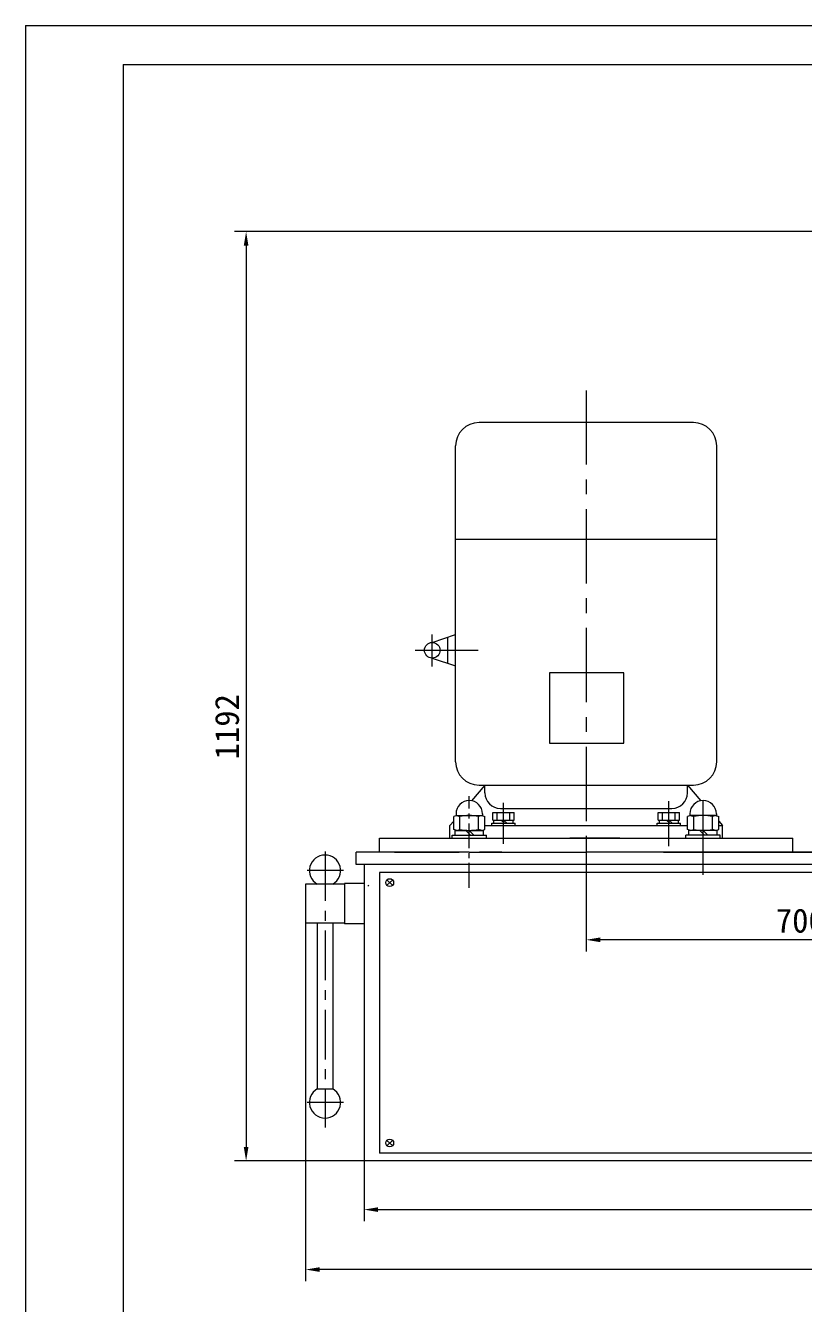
# Model space of a CAD drawing. Extents: x -3439 to 766, y -1856 to 1114.
# Drawn here: x -3439 to -2440, y -526 to 1114 of the extents above; entities that cross this region are included whole.
import ezdxf

# ---------------------------------------------------------------- set-up
doc = ezdxf.new("R2010")
doc.units = 0
doc.linetypes.add('CENTER', pattern=[50.8, 31.75, -6.35, 6.35, -6.35])
doc.layers.get('0').update_dxf_attribs({"linetype": 'CONTINUOUS'})
doc.layers.get('DEFPOINTS').update_dxf_attribs({"linetype": 'CONTINUOUS'})
doc.layers.add('PART', color=3, linetype='CONTINUOUS')
doc.layers.add('SMPEN_THICK', color=7, linetype='CONTINUOUS')
doc.styles.get("Standard").update_dxf_attribs({"font": '', "height": 30.8})
doc.styles.get('Standard').set_extended_font_data('SimSun')
doc.dimstyles.get("Standard").update_dxf_attribs({"dimscale": 5, "dimtxt": 4.5, "dimasz": 5.5, "dimexe": 4.25, "dimexo": 0.625, "dimgap": 2.2, "dimtad": 1, "dimdec": 4, "dimlfac": -1, "dimdsep": 46, "dimlunit": 6, "dimtxsty": 'Standard', "dimcen": 2.5, "dimclrd": 2, "dimclre": 2, "dimclrt": 2, "dimadec": 0, "dimazin": 0, "dimtfac": 1, "dimtdec": 4, "dimtmove": 0, "dimatfit": 3, "dimfxl": 1, "dimtolj": 1, "dimtzin": 0, "dimarcsym": 0})

# ---------------------------------------------------------------- blocks, each defined once
blk = doc.blocks.new('*D3')
at = {"color": 2, "lineweight": -2, "transparency": 16777216}
for p, q in [((-3005.1, -341.8), (-3005.1, -419.2)), ((-1825.1, -341.8), (-1825.1, -419.2)), ((-2987.1, -404.2), (-1843.1, -404.2))]:
    blk.add_line(p, q, dxfattribs=at)
at = {"color": 2, "transparency": 16777216}
for points in [[(-2987.1, -401.2), (-2987.1, -407.2), (-3005.1, -404.2)], [(-1843.1, -401.2), (-1843.1, -407.2), (-1825.1, -404.2)]]:
    blk.add_solid(points, dxfattribs=at)
at = {"layer": 'DEFPOINTS', "color": 0, "transparency": 16777216}
for p in [(-3005.1, -341.8), (-1825.1, -341.8), (-1825.1, -404.2)]:
    blk.add_point(p, dxfattribs=at)
at = {"color": 2, "transparency": 16777216, "insert": (-2247.1, -379.8), "char_height": 30.8, "attachment_point": 5}
blk.add_mtext('\\A1;1180', dxfattribs=at)
blk = doc.blocks.new('*D4')
at = {"color": 2, "lineweight": -2, "transparency": 16777216}
for p, q in [((-2720.1, 72.2), (-2720.1, -73.2)), ((-2020.1, 38.2), (-2020.1, -73.2)), ((-2038.1, -58.2), (-2702.1, -58.2))]:
    blk.add_line(p, q, dxfattribs=at)
at = {"color": 2, "transparency": 16777216}
for points in [[(-2702.1, -55.2), (-2702.1, -61.2), (-2720.1, -58.2)], [(-2038.1, -55.2), (-2038.1, -61.2), (-2020.1, -58.2)]]:
    blk.add_solid(points, dxfattribs=at)
at = {"layer": 'DEFPOINTS', "color": 0, "transparency": 16777216}
for p in [(-2720.1, 72.2), (-2020.1, 38.2), (-2720.1, -58.2)]:
    blk.add_point(p, dxfattribs=at)
at = {"color": 2, "transparency": 16777216, "insert": (-2445.4, -33.8), "char_height": 30.8, "attachment_point": 5}
blk.add_mtext('\\A1;700', dxfattribs=at)
blk = doc.blocks.new('*D5')
at = {"color": 2, "lineweight": -2, "transparency": 16777216}
for p, q in [((-1853.8, 850.1), (-3171.4, 850.1)), ((-3156.4, 832.1), (-3156.4, -323.8)), ((-3005.1, -341.8), (-3171.4, -341.8))]:
    blk.add_line(p, q, dxfattribs=at)
at = {"color": 2, "transparency": 16777216}
for points in [[(-3159.4, 832.1), (-3153.4, 832.1), (-3156.4, 850.1)], [(-3159.4, -323.8), (-3153.4, -323.8), (-3156.4, -341.8)]]:
    blk.add_solid(points, dxfattribs=at)
at = {"layer": 'DEFPOINTS', "color": 0, "transparency": 16777216}
for p in [(-1853.8, 850.1), (-3156.4, -341.8), (-3005.1, -341.8)]:
    blk.add_point(p, dxfattribs=at)
at = {"color": 2, "transparency": 16777216, "insert": (-3180.8, 215.1), "char_height": 30.8, "attachment_point": 5, "rotation": 90}
blk.add_mtext('\\A1;1192', dxfattribs=at)
blk = doc.blocks.new('*D8')
at = {"color": 2, "lineweight": -2, "transparency": 16777216}
for p, q in [((-1036, 331.2), (-1036, -496.1)), ((-3080.1, -36.8), (-3080.1, -496.1)), ((-1054, -481.1), (-3062.1, -481.1))]:
    blk.add_line(p, q, dxfattribs=at)
at = {"color": 2, "transparency": 16777216}
for points in [[(-3062.1, -478.1), (-3062.1, -484.1), (-3080.1, -481.1)], [(-1054, -478.1), (-1054, -484.1), (-1036, -481.1)]]:
    blk.add_solid(points, dxfattribs=at)
at = {"layer": 'DEFPOINTS', "color": 0, "transparency": 16777216}
for p in [(-1036, 331.2), (-3080.1, -36.8), (-3080.1, -481.1)]:
    blk.add_point(p, dxfattribs=at)
at = {"color": 2, "transparency": 16777216, "insert": (-2082.1, -456.7), "char_height": 30.8, "attachment_point": 5}
blk.add_mtext('\\A1;2044', dxfattribs=at)

msp = doc.modelspace()

# ---------------------------------------------------------------- linework, layer by layer
at = {"color": 6}
for q in [(765.64678, 1114.40707), (-3439.35322, -1855.59293)]:
    msp.add_line((-3439.35322, 1114.40707), q, dxfattribs=at)
at = {"color": 4}
for p, q in [((-3314.35322, 1064.40707), (-3314.35322, -1805.59293)), ((-3314.35322, 1064.40707), (715.64678, 1064.40707)), ((-2765.13329, 38.22051), (-3015.13329, 38.22051)), ((-3005.13329, 38.22051), (-3005.13329, -341.77949)), ((-2219.13329, 38.22051), (-2621.13329, 38.22051)), ((-2985.13329, 28.22051), (-2985.13329, -301.77949)), ((-2290.13329, 28.22051), (-2985.13329, 28.22051)), ((-2968.40495, 18.5253), (-2975.98478, 12.03208)), ((-2975.80006, 18.75271), (-2968.41168, 11.88141)), ((-3080.13329, 13.22051), (-3080.13329, -36.77949)), ((-3030.13329, 13.22051), (-3080.13329, 13.22051)), ((-3005.13329, 14.22051), (-3030.13329, 14.22051)), ((-3030.13329, 14.22051), (-3030.13329, -37.77949)), ((-3030.13329, -36.77949), (-3080.13329, -36.77949)), ((-3065.13329, -36.77949), (-3065.13329, -249.45898)), ((-3045.13329, -36.77949), (-3045.13329, -249.45898)), ((-3005.13329, -37.77949), (-3030.13329, -37.77949)), ((-3065.13329, -249.45898), (-3045.13329, -249.45898)), ((-2985.13329, -301.77949), (-2985.13329, -331.77949)), ((-2968.40495, -322.08428), (-2975.98478, -315.59106)), ((-2975.80006, -322.31169), (-2968.41168, -315.44039)), ((-1825.13329, -341.77949), (-3005.13329, -341.77949)), ((-2290.13329, -331.77949), (-2985.13329, -331.77949))]:
    msp.add_line(p, q, dxfattribs=at)
at = {"color": 7, "linetype": 'CENTER', "ltscale": 3}
msp.add_line((-2720.13329, 646.56013), (-2720.13329, 60.93077), dxfattribs=at)
for p, q in [((-2826.19931, 65.0976), (-2826.19931, 117.35092)), ((-2614.06728, 61.80849), (-2614.06728, 119.6293)), ((-3031.5316, 30.54102), (-3078.11408, 30.54102)), ((-3031.5316, -266.77949), (-3078.11408, -266.77949))]:
    msp.add_line(p, q)
at = {"color": 7, "linetype": 'CENTER', "ltscale": 2}
msp.add_line((-3055.13329, 55.21572), (-3055.13329, -299.11487), dxfattribs=at)
at = {"color": 4}
for centre in [(-2972.13329, 15.22051), (-2972.13329, -318.77949)]:
    msp.add_circle(centre, 5, dxfattribs=at)
for centre, start, end in [((-3055.13329, 30.54102), 300, 240), ((-3055.13329, -266.77949), 120, 60)]:
    msp.add_arc(centre, 20, start, end, dxfattribs=at)
at = {"layer": 'PART', "color": 5, "linetype": 'Continuous'}
msp.add_line((-3000.13329, 10.72051), (-2999.13329, 11.72051), dxfattribs=at)
at = {"layer": 'SMPEN_THICK', "color": 4}
for p, q in [((-2582.63329, 605.22051), (-2857.63329, 605.22051)), ((-2887.63329, 170.22051), (-2887.63329, 575.22051)), ((-2552.63329, 170.22051), (-2552.63329, 575.22051)), ((-2552.63329, 455.22051), (-2887.63329, 455.22051)), ((-2917.63329, 323.22051), (-2887.63329, 333.22051)), ((-2897.63329, 296.55384), (-2897.63329, 329.88718)), ((-2917.63329, 303.22051), (-2887.63329, 293.22051)), ((-2850.13329, 140.22051), (-2867.43515, 120.22725)), ((-2857.63329, 140.22051), (-2582.63329, 140.22051)), ((-2850.13329, 130.22051), (-2850.13329, 140.22051)), ((-2590.13329, 130.22051), (-2590.13329, 140.22051)), ((-2590.13329, 140.22051), (-2572.83143, 120.22725)), ((-2886.13329, 101.22051), (-2890.13329, 100.14871)), ((-2890.13329, 83.29231), (-2890.13329, 100.14871)), ((-2887.13329, 103.44273), (-2887.13329, 100.95256)), ((-2887.13329, 101.22051), (-2853.13329, 101.22051)), ((-2886.13329, 101.22051), (-2882.13329, 100.14871)), ((-2882.13329, 83.29231), (-2882.13329, 100.14871)), ((-2854.13329, 101.22051), (-2858.13329, 100.14871)), ((-2858.13329, 83.29231), (-2858.13329, 100.14871)), ((-2854.13329, 101.22051), (-2850.13329, 100.14871)), ((-2853.13329, 103.44273), (-2853.13329, 100.95256)), ((-2850.13329, 83.29231), (-2850.13329, 100.14871)), ((-2839.69931, 105.32051), (-2812.69931, 105.32051)), ((-2839.69931, 95.32051), (-2839.69931, 105.32051)), ((-2834.19931, 95.32051), (-2834.19931, 105.32051)), ((-2830.13329, 110.22051), (-2610.13329, 110.22051)), ((-2818.19931, 95.32051), (-2818.19931, 105.32051)), ((-2812.69931, 95.32051), (-2812.69931, 105.32051)), ((-2627.56728, 95.32051), (-2627.56728, 105.32051)), ((-2627.56728, 105.32051), (-2600.56728, 105.32051)), ((-2622.06728, 95.32051), (-2622.06728, 105.32051)), ((-2606.06728, 95.32051), (-2606.06728, 105.32051)), ((-2600.56728, 95.32051), (-2600.56728, 105.32051)), ((-2586.13329, 101.22051), (-2590.13329, 100.14871)), ((-2590.13329, 83.29231), (-2590.13329, 100.14871)), ((-2587.13329, 103.44273), (-2587.13329, 100.95256)), ((-2553.13329, 101.22051), (-2587.13329, 101.22051)), ((-2586.13329, 101.22051), (-2582.13329, 100.14871)), ((-2582.13329, 83.29231), (-2582.13329, 100.14871)), ((-2554.13329, 101.22051), (-2558.13329, 100.14871)), ((-2558.13329, 83.29231), (-2558.13329, 100.14871)), ((-2554.13329, 101.22051), (-2550.13329, 100.14871)), ((-2553.13329, 103.44273), (-2553.13329, 100.95256)), ((-2550.13329, 83.29231), (-2550.13329, 100.14871)), ((-2890.13329, 93.99829), (-2895.13329, 88.22051)), ((-2895.13329, 72.22051), (-2895.13329, 88.22051)), ((-2886.13329, 82.22051), (-2890.13329, 83.29231)), ((-2888.38329, 76.22051), (-2888.38329, 82.22051)), ((-2888.38329, 82.22051), (-2851.88329, 82.22051)), ((-2886.13329, 82.22051), (-2882.13329, 83.29231)), ((-2868.40174, 76.19837), (-2874.34998, 82.22051)), ((-2864.18506, 76.19837), (-2870.13329, 82.22051)), ((-2854.13329, 82.22051), (-2858.13329, 83.29231)), ((-2854.13329, 82.22051), (-2850.13329, 83.29231)), ((-2851.88329, 76.22051), (-2851.88329, 82.22051)), ((-2850.13329, 88.22051), (-2590.13329, 88.22051)), ((-2841.19931, 91.22051), (-2811.19931, 91.22051)), ((-2841.19931, 88.22051), (-2841.19931, 91.22051)), ((-2839.69931, 95.32051), (-2812.69931, 95.32051)), ((-2838.39931, 91.22051), (-2838.39931, 95.32051)), ((-2829.01442, 95.32051), (-2824.95313, 91.22051)), ((-2826.19931, 95.32051), (-2822.13802, 91.22051)), ((-2813.99931, 91.22051), (-2813.99931, 95.32051)), ((-2811.19931, 88.22051), (-2811.19931, 91.22051)), ((-2629.06728, 91.22051), (-2599.06728, 91.22051)), ((-2629.06728, 88.22051), (-2629.06728, 91.22051)), ((-2627.56728, 95.32051), (-2600.56728, 95.32051)), ((-2626.26728, 91.22051), (-2626.26728, 95.32051)), ((-2616.8956, 95.32051), (-2612.7959, 91.22051)), ((-2614.06728, 95.32051), (-2609.96758, 91.22051)), ((-2601.86728, 91.22051), (-2601.86728, 95.32051)), ((-2599.06728, 88.22051), (-2599.06728, 91.22051)), ((-2586.13329, 82.22051), (-2590.13329, 83.29231)), ((-2551.88329, 82.22051), (-2588.38329, 82.22051)), ((-2588.38329, 76.22051), (-2588.38329, 82.22051)), ((-2586.13329, 82.22051), (-2582.13329, 83.29231)), ((-2574.34743, 82.22051), (-2568.42832, 76.22051)), ((-2570.13329, 82.22051), (-2564.21418, 76.22051)), ((-2554.13329, 82.22051), (-2558.13329, 83.29231)), ((-2554.13329, 82.22051), (-2550.13329, 83.29231)), ((-2551.88329, 76.22051), (-2551.88329, 82.22051)), ((-2550.13329, 93.99829), (-2545.13329, 88.22051)), ((-2550.13329, 88.22051), (-2545.13329, 88.22051)), ((-2545.13329, 72.22051), (-2545.13329, 88.22051)), ((-2985.13329, 72.22051), (-2455.13329, 72.22051)), ((-2985.13329, 54.22051), (-2985.13329, 72.22051)), ((-2892.13329, 76.22051), (-2848.13329, 76.22051)), ((-2892.13329, 72.22051), (-2892.13329, 76.22051)), ((-2848.13329, 72.22051), (-2848.13329, 76.22051)), ((-2677.13329, 72.22051), (-2741.13329, 72.22051)), ((-2592.13329, 72.22051), (-2592.13329, 76.22051)), ((-2548.13329, 76.22051), (-2592.13329, 76.22051)), ((-2548.13329, 72.22051), (-2548.13329, 76.22051)), ((-2455.13329, 54.22051), (-2455.13329, 72.22051)), ((-3015.13329, 38.22051), (-3015.13329, 54.22051)), ((-2870.13329, 54.22051), (-3015.13329, 54.22051)), ((-2966.13329, 54.22051), (-2883.13329, 54.22051)), ((-2870.13329, 54.22051), (-2720.13329, 54.22051)), ((-2828.13329, 54.22051), (-2857.13329, 54.22051)), ((-2210.13329, 54.22051), (-2720.13329, 54.22051)), ((-2621.13329, 54.22051), (-2316.13329, 54.22051)), ((-2720.13329, 38.22051), (-3015.13329, 38.22051)), ((-2210.13329, 38.22051), (-2720.13329, 38.22051))]:
    msp.add_line(p, q, dxfattribs=at)
at = {"layer": 'SMPEN_THICK', "linetype": 'CENTER', "ltscale": 3}
for p, q in [((-2917.63329, 292.17965), (-2917.63329, 333.57063)), ((-2939.54474, 313.22051), (-2858.82999, 313.22051)), ((-2570.13329, 24.96249), (-2570.13329, 126.36562)), ((-2570.13329, 24.96249), (-2570.13329, 126.36562))]:
    msp.add_line(p, q, dxfattribs=at)
at = {"layer": 'SMPEN_THICK', "linetype": 'CENTER'}
msp.add_line((-2870.13329, 8.63499), (-2870.13329, 126.26094), dxfattribs=at)
at = {"layer": 'SMPEN_THICK', "color": 4}
msp.add_lwpolyline([(-2767.38494, 193.84128), (-2671.90942, 193.84128), (-2671.90942, 284.13318), (-2767.38494, 284.13318)], close=True, dxfattribs=at)
msp.add_circle((-2917.63329, 313.22051), 10, dxfattribs=at)
for centre, radius, start, end in [((-2857.63329, 575.22051), 30, 90, 180), ((-2582.63329, 575.22051), 30, 0, 90), ((-2857.63329, 170.22051), 30, 180, 270), ((-2582.63329, 170.22051), 30, 270, 0), ((-2870.13329, 103.44273), 17, 360, 180), ((-2830.13329, 130.22051), 20, 180, 270), ((-2610.13329, 130.22051), 20, 270, 0), ((-2570.13329, 103.44273), 17, 360, 180), ((-2870.13329, 33.5077), 67.71281, 79.79218128, 100.20781872), ((-2570.13329, 33.5077), 67.71281, 79.79218128, 100.20781872), ((-2870.13329, 149.93332), 67.71281, 259.79218128, 280.20781872), ((-2570.13329, 149.93332), 67.71281, 259.79218128, 280.20781872)]:
    msp.add_arc(centre, radius, start, end, dxfattribs=at)

# ---------------------------------------------------------------- dimensions: what is measured, and where the dimension line sits
dim = msp.add_linear_dim(base=(-3156.37949, -341.77949), p1=(-1853.83498, 850.08108), p2=(-3005.13329, -341.77949), angle=90, text='1192', dimstyle='Standard', override={"dimscale": 6, "dimtxt": 3, "dimasz": 3, "dimexe": 2.5, "dimexo": 0, "dimgap": 1.5, "dimlfac": 1, "dimlunit": 2, "dimcen": 0.09, "dimtp": 0.2, "dimtfac": 0.66667, "dimatfit": 2, "dimtvp": 5, "dimtzin": 8})
dim.commit()
dim.dimension.update_dxf_attribs({"geometry": '*D5', "text_midpoint": (-3156.37949, 215.0545), "dimtype": 160})
dim = msp.add_linear_dim(base=(-3080.13329, -481.12809), p1=(-1036.02251, 331.22051), p2=(-3080.13329, -36.77949), text='2044', dimstyle='Standard', override={"dimscale": 6, "dimtxt": 3, "dimasz": 3, "dimexe": 2.5, "dimexo": 0, "dimgap": 1.5, "dimlfac": 1, "dimlunit": 2, "dimcen": 0.09, "dimtp": 0.2, "dimtfac": 0.66667, "dimatfit": 2, "dimtvp": 5, "dimtzin": 8})
dim.commit()
dim.dimension.update_dxf_attribs({"geometry": '*D8', "text_midpoint": (-2082.09782, -481.12809), "dimtype": 160})
for base, p1, p2, picture, middle in [((-2720.13329, -58.24203), (-2020.13329, 38.22051), (-2720.13329, 72.22051), '*D4', (-2445.3646, -58.24203)), ((-1825.13329, -404.19668), (-3005.13329, -341.77949), (-1825.13329, -341.77949), '*D3', (-2247.1135, -404.19668))]:
    dim = msp.add_linear_dim(base=base, p1=p1, p2=p2, dimstyle='Standard', override={"dimscale": 6, "dimtxt": 3, "dimasz": 3, "dimexe": 2.5, "dimexo": 0, "dimgap": 1.5, "dimlfac": 1, "dimlunit": 2, "dimcen": 0.09, "dimtp": 0.2, "dimtfac": 0.66667, "dimatfit": 2, "dimtvp": 5, "dimtzin": 8})
    dim.commit()
    dim.dimension.update_dxf_attribs({"geometry": picture, "text_midpoint": middle, "dimtype": 160})

doc.saveas('drawing.dxf')
